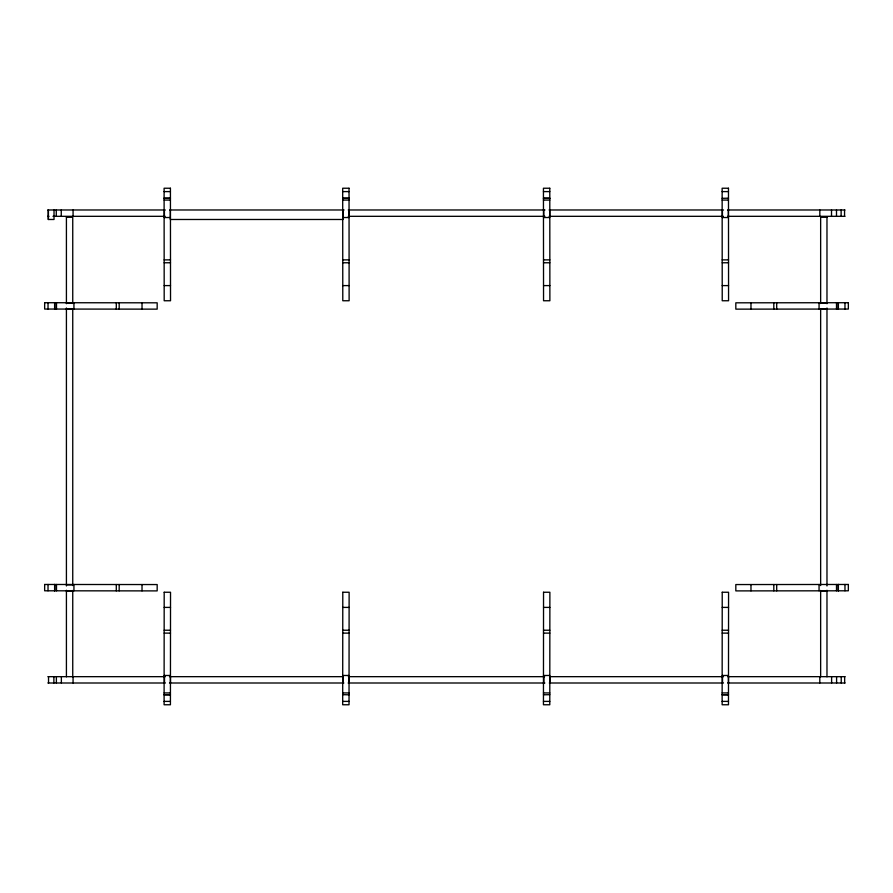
<?xml version="1.0" encoding="UTF-8"?>
<svg xmlns="http://www.w3.org/2000/svg" width="893" height="893" viewBox="0 0 893 893"><rect width="100%" height="100%" fill="white"/><g stroke="black" fill="none" stroke-linecap="round" stroke-linejoin="round"><path stroke-width="1.34" d="M48.021 309.056L48.032 302.727M48.021 590.798L48.032 584.469M54.618 309.067L54.618 302.727M54.618 590.809L54.618 584.469M54.741 309.067L54.741 302.727M54.741 590.809L54.741 584.469M56.493 309.067L56.493 302.727M56.493 590.809L56.493 584.48M73.94 309.078L73.94 302.749M73.94 590.82L73.94 584.491M116.291 309.112L116.302 302.783M116.291 590.865L116.302 584.524M119.182 309.112L119.193 302.783M119.182 590.865L119.193 584.524M142.02 309.134L142.02 302.805M142.02 590.876L142.02 584.547M164.1 191.604L170.44 191.604M342.7 191.604L349.029 191.604M543.457 191.604L549.787 191.604M722.136 191.604L728.476 191.604M164.111 198.201L170.44 198.19M164.111 198.324L170.44 198.324M342.7 198.201L349.04 198.19M342.7 198.324L349.04 198.324M543.457 198.201L549.798 198.19M543.457 198.324L549.798 198.324M722.147 198.324L728.476 198.19M164.111 200.077L170.44 200.065M342.7 200.077L349.04 200.065M543.457 200.077L549.798 200.065M722.147 200.077L728.476 200.065M47.787 209.978L165.283 209.978M169.625 209.978L344.051 209.978M348.237 209.978L544.976 209.978M549.083 209.978L723.542 209.978M727.572 209.978L844.979 209.978M47.787 216.318L48.959 216.318M52.988 216.318L165.205 216.318M348.259 216.318L544.909 216.318M549.083 216.318L723.397 216.318M727.572 216.318L844.979 216.318M66.417 217.289L72.746 217.289L72.746 303.497M164.122 217.524L170.451 217.524M826.974 217.289L820.645 217.289L820.645 303.497M342.711 217.524L349.051 217.524M543.469 217.524L549.809 217.524M722.158 217.524L728.498 217.524M164.156 259.885L170.496 259.874M342.756 259.885L349.085 259.874M543.513 259.885L549.842 259.874M722.191 259.885L728.532 259.874M164.156 262.776L170.496 262.765M342.756 262.776L349.085 262.765M543.513 262.776L549.842 262.765M722.203 262.776L728.532 262.765M164.178 285.604L170.518 285.593M342.767 285.604L349.107 285.593M543.536 285.604L549.865 285.593M722.214 285.604L728.554 285.593M66.417 303.14L72.746 303.14M820.645 303.14L826.974 303.14M66.417 309.078L72.746 309.078M820.645 309.078L826.974 309.078M66.417 584.882L72.746 584.882M66.417 590.82L72.746 590.82M820.645 590.82L826.974 590.82M47.898 676.671L165.305 676.671M169.48 676.671L343.146 676.671L343.146 683M348.359 676.671L544.618 676.671M723.497 676.671L549.831 676.671L549.831 683M727.683 676.671L845.091 676.671M47.898 683L165.384 683M169.458 683L343.872 683M348.136 683L544.853 683M549.307 683L723.497 683M727.605 683L845.091 683M722.214 607.396L728.554 607.407M342.767 607.396L349.107 607.407M543.536 607.396L549.865 607.407M164.178 607.396L170.518 607.407M722.203 630.224L728.532 630.235M543.513 630.224L549.842 630.235M342.756 630.224L349.085 630.235M164.156 630.224L170.496 630.235M722.191 633.115L728.532 633.126M543.513 633.115L549.842 633.126M164.156 633.115L170.496 633.126M342.756 633.115L349.085 633.126M543.469 675.476L549.809 675.476M722.158 675.476L728.498 675.476M342.711 675.476L349.051 675.476M164.122 675.476L170.451 675.476M722.147 692.923L728.476 692.935M543.457 692.923L549.798 692.935M342.7 692.923L349.04 692.935M164.111 692.923L170.44 692.935M722.147 694.676L728.476 694.676M543.457 694.799L549.798 694.676M722.147 694.799L728.476 694.81M164.111 694.676L170.44 694.676M342.7 694.676L349.04 694.81M164.111 694.799L170.44 694.81M722.136 701.396L728.476 701.396M543.457 701.396L549.787 701.396M164.1 701.396L170.44 701.396M342.7 701.396L349.029 701.396M844.968 302.727L844.979 309.056M844.968 584.469L844.979 590.798M838.382 302.727L838.382 309.067M838.259 302.727L838.259 309.067M838.382 584.469L838.382 590.809M838.259 584.469L838.259 590.809M836.507 302.727L836.507 309.067M836.507 584.48L836.507 590.809M819.06 302.749L819.06 309.078M819.06 584.491L819.06 590.82M776.698 302.783L776.709 309.112M776.698 584.524L776.709 590.865M773.807 302.783L773.818 309.112M773.807 584.524L773.818 590.865M750.98 302.805L750.98 309.134M750.98 584.547L750.98 590.876M844.655 676.671L844.655 683M844.555 209.978L844.555 216.318M841.228 676.671L841.239 683M841.128 209.978L841.128 216.318M836.596 676.671L836.596 683M836.495 209.978L836.495 216.318M831.617 676.671L831.617 683M831.517 209.978L831.517 216.318M826.974 217.144L826.974 303.698M826.974 307.996L826.974 585.964M826.974 590.262L826.974 676.816M820.645 308.632L820.645 585.551M820.645 590.463L820.645 676.671M819.83 209.978L819.83 216.318M819.807 676.671L819.807 683M728.364 209.978L728.364 216.318M728.465 676.671L728.465 683M722.526 676.671L722.526 683M722.426 209.978L722.426 216.318M549.731 209.978L549.731 216.318M543.792 209.978L543.792 216.318M543.893 676.671L543.893 683M348.984 209.978L348.984 216.318M349.085 676.671L349.085 683M343.046 209.978L343.046 219.488L170.329 219.488L170.351 209.978M170.451 676.671L170.451 683M164.412 209.978L164.412 216.318M164.513 676.671L164.513 683M73.07 209.978L73.07 216.318M73.059 676.671L73.059 683M72.746 308.632L72.746 585.551M72.746 590.463L72.746 676.671M66.417 217.144L66.417 303.698M66.417 307.996L66.417 585.964M66.417 590.262L66.417 676.816M61.371 676.671L61.371 683M61.26 209.978L61.26 216.318M56.382 676.671L56.382 683M56.281 209.978L56.281 216.318M54.026 209.978L54.026 219.488L48.222 219.488L48.222 209.978M53.881 676.671L53.881 683M48.535 676.671L48.535 683M48.423 209.978L48.423 219.488M44.661 302.716L44.65 309.056L157.168 309.145L157.179 302.816L44.672 302.716M44.661 584.469L44.65 590.798L157.168 590.898L157.179 584.558L44.672 584.469M164.189 592.249L164.1 704.756L170.429 704.767L170.53 592.249L164.189 592.249M342.789 592.249L342.689 704.756L349.029 704.767L349.118 592.249L342.789 592.249M543.547 592.249L543.446 704.756L549.787 704.767L549.876 592.249L543.547 592.249M722.225 592.249L722.136 704.756L728.476 704.767L728.565 592.249L722.225 592.249M170.429 188.233L164.1 188.233L164.189 300.751L170.53 300.751L170.429 188.244M349.029 188.233L342.689 188.233L342.789 300.751L349.118 300.751L349.029 188.244M549.787 188.233L543.446 188.233L543.547 300.751L549.876 300.751L549.787 188.244M728.476 188.233L722.136 188.233L722.225 300.751L728.565 300.751L728.476 188.244M848.328 302.716L735.821 302.816L735.832 309.145L848.339 309.056L848.35 302.716M848.328 584.469L735.821 584.558L735.832 590.898L848.339 590.798L848.35 584.469"/></g></svg>
